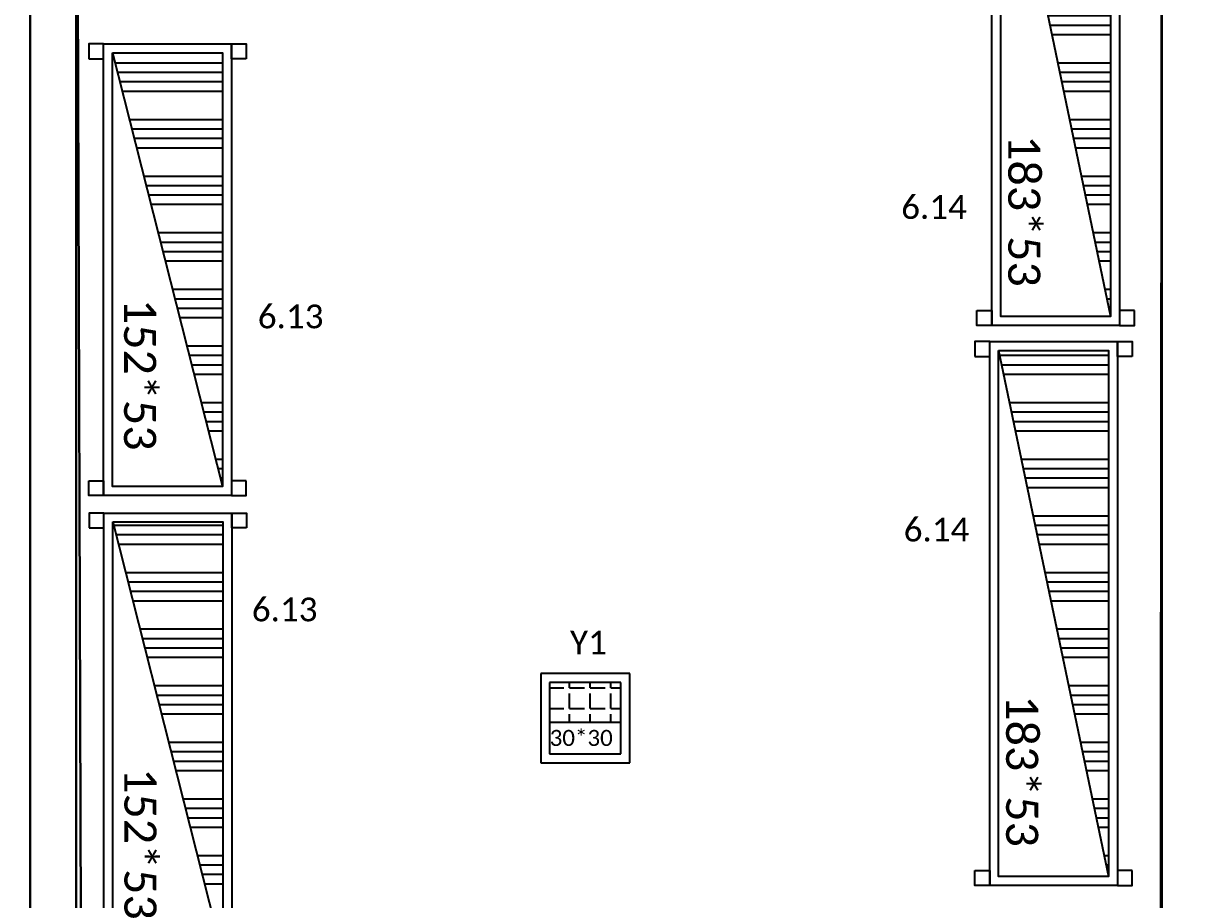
# Model space of a CAD drawing. Header units: millimetres. Extents: x -10496 to -5455, y -188 to 7293.
# Drawn here: x -6425.4 to -6032.2, y 5359 to 5653.9 of the extents above; entities that cross this region are included whole.
import ezdxf

# ---------------------------------------------------------------- set-up
doc = ezdxf.new("R2010")
doc.units = ezdxf.units.MM
for name, color, linetype, lineweight in [('00 TEFRİŞ', 252, 'Continuous', 13), ('GJC_duvar', 10, 'Continuous', 30), ('GJC_ölçüler', 253, 'Continuous', 5)]:
    doc.layers.add(name, color=color, linetype=linetype, lineweight=lineweight)
for name, color, linetype in [('GJC ALAN', 2, 'Continuous'), ('Kıtc-008 Rakam', 1, 'Continuous'), ('Kıtc-028 Yer Izgarası', 252, 'Continuous'), ('Kıtc-041 İstif Rafı', 7, 'Continuous')]:
    doc.layers.add(name, color=color, linetype=linetype)
doc.styles.get("Standard").update_dxf_attribs({"font": 'calibri.ttf', "height": 15})

# ---------------------------------------------------------------- blocks, each defined once
blk = doc.blocks.new('rölöveteyit')
at = {"layer": 'GJC_duvar'}
blk.add_lwpolyline([(33059.76, -26985.68), (33059.76, -25997.24)], dxfattribs=at)
blk = doc.blocks.new('A$C64477347')
at = {"layer": 'Kıtc-041 İstif Rafı'}
h = blk.add_hatch(dxfattribs=at)
h.set_pattern_fill('ANSI34', color=254, angle=45)
h.set_pattern_definition([(90, (8380.205, 5919.05), (-19.05, 4e-15), []), (90, (8383.38, 5922.225), (-19.05, 4e-15), []), (90, (8386.555, 5925.4), (-19.05, 4e-15), []), (90, (8389.73, 5928.575), (-19.05, 4e-15), [])])
h.paths.add_polyline_path([(149, 45), (3, 45), (3, 8)])
blk.add_line((3, 8), (149, 45), dxfattribs=at)
for points in [[(5, 53), (5, 48), (0, 48), (0, 53)], [(147, 53), (147, 48), (152, 48), (152, 53)], [(0, 5), (0, 48), (152, 48), (152, 5)], [(3, 8), (3, 45), (149, 45), (149, 8)], [(5, 0), (5, 5), (0, 5), (0, 0)], [(147, 0), (147, 5), (152, 5), (152, 0)]]:
    blk.add_lwpolyline(points, close=True, dxfattribs=at)
blk.add_text('152*53', height=10.8, dxfattribs=at).set_placement((85.81, 11.86))
blk = doc.blocks.new('A$C2BEB2EE3')
at = {"layer": 'Kıtc-041 İstif Rafı'}
h = blk.add_hatch(dxfattribs=at)
h.set_pattern_fill('ANSI34', color=254, angle=45)
h.set_pattern_definition([(90, (8380.205, 6035.05), (-19.05, 4e-15), []), (90, (8383.38, 6038.225), (-19.05, 4e-15), []), (90, (8386.555, 6041.4), (-19.05, 4e-15), []), (90, (8389.73, 6044.575), (-19.05, 4e-15), [])])
h.paths.add_polyline_path([(3, 45), (3, 8), (180, 45)])
blk.add_line((3, 8), (180, 45), dxfattribs=at)
for points in [[(5, 53), (5, 48), (0, 48), (0, 53)], [(178, 53), (178, 48), (183, 48), (183, 53)], [(0, 5), (0, 48), (183, 48), (183, 5)], [(3, 8), (3, 45), (180, 45), (180, 8)], [(5, 0), (5, 5), (0, 5), (0, 0)], [(178, 0), (178, 5), (183, 5), (183, 0)]]:
    blk.add_lwpolyline(points, close=True, dxfattribs=at)
blk.add_text('183*53', height=10.8, dxfattribs=at).set_placement((118.98, 10.52))
blk = doc.blocks.new('A$C1AAB3821')
at = {"layer": 'Kıtc-028 Yer Izgarası'}
for p, q in [((30, 30), (0, 30)), ((0, 30), (0, 0)), ((30, 0), (30, 30)), ((27, 27), (3, 27)), ((3, 27), (3, 3)), ((3, 25.24), (7.74, 25.24)), ((9.65, 25.24), (9.65, 27)), ((9.65, 25.24), (14.73, 25.24)), ((16.63, 25.24), (16.63, 27)), ((16.63, 25.24), (21.71, 25.24)), ((23.62, 25.24), (23.62, 27)), ((23.62, 25.24), (27, 25.24)), ((27, 3), (27, 27)), ((9.65, 18.25), (9.65, 23.33)), ((16.63, 18.25), (16.63, 23.33)), ((23.62, 18.25), (23.62, 23.33)), ((3, 18.25), (7.74, 18.25)), ((9.65, 18.25), (14.73, 18.25)), ((9.65, 13.5), (9.65, 16.35)), ((16.63, 18.25), (21.71, 18.25)), ((16.63, 13.5), (16.63, 16.35)), ((23.62, 18.25), (27, 18.25)), ((23.62, 13.5), (23.62, 16.35)), ((27, 13.5), (3, 13.5)), ((3, 13.5), (3, 3)), ((27, 3), (27, 13.5)), ((0, 0), (30, 0)), ((3, 3), (27, 3)), ((3, 3), (27, 3))]:
    blk.add_line(p, q, dxfattribs=at)
blk.add_text('30*30', height=5.4, dxfattribs=at).set_placement((3, 5.64))
blk = doc.blocks.new('new ytong')
at = {"layer": '00 TEFRİŞ', "color": 8}
blk.add_lwpolyline([(-17650.62, 5005.56), (-17650.62, 6012)], dxfattribs=at)
at = {"layer": 'GJC_duvar'}
for points in [[(-18031.54, 6105.94), (-18031.54, 5425.36)], [(-17936.52, 5440.3), (-18016.08, 5440.05), (-18016.08, 6101.4)]]:
    blk.add_lwpolyline(points, dxfattribs=at)
blk.add_lwpolyline([(-17650.62, 4985.56), (-17650.62, 6012), (-17630.62, 6012), (-17630.62, 4985.56)], close=True, dxfattribs=at)

msp = doc.modelspace()

# ---------------------------------------------------------------- linework, layer by layer
at = {"layer": 'GJC_duvar'}
msp.add_lwpolyline([(-6042.17, 4744.3), (-6042.17, 5750.73)], dxfattribs=at)

# ---------------------------------------------------------------- next in the draw order: block references
at = {"layer": 'GJC_ölçüler'}
msp.add_blockref('rölöveteyit', (-39101.92, 31729.97), dxfattribs=at)

# ---------------------------------------------------------------- next in the draw order: block references
at = {"layer": 'Kıtc-028 Yer Izgarası'}
msp.add_blockref('A$C1AAB3821', (-6251.26, 5405.11), dxfattribs=at)
at = {"layer": 'Kıtc-041 İstif Rafı', "rotation": 270}
for name, p in [('A$C2BEB2EE3', (-6104.42, 5735.26)), ('A$C64477347', (-6403.37, 5646.99)), ('A$C2BEB2EE3', (-6105.13, 5546.8)), ('A$C64477347', (-6403.26, 5489.12))]:
    msp.add_blockref(name, p, dxfattribs=at)

# ---------------------------------------------------------------- next in the draw order: texts
at = {"layer": 'Kıtc-008 Rakam', "color": 1}
for s, p in [('6.14', (-6129.93, 5588.09)), ('6.13', (-6346.49, 5551.27)), ('6.14', (-6129.08, 5479.56)), ('6.13', (-6348.5, 5452.68)), ('Y1', (-6241.4, 5441.53))]:
    msp.add_text(s, height=8, dxfattribs=at).set_placement(p)

# ---------------------------------------------------------------- next in the draw order: block references
at = {"layer": 'GJC_duvar', "color": 41, "true_color": 0xf4ee51}
msp.add_blockref('new ytong', (11608.46, -261.26), dxfattribs=at)

# ---------------------------------------------------------------- next in the draw order: linework, layer by layer
at = {"layer": 'GJC ALAN', "color": 40, "lineweight": 30, "true_color": 0xf8d731}
for points in [[(-6787.79, 5951.86), (-6787.85, 4969.39), (-6042.17, 4969.39), (-6042.17, 5732.73), (-6134.81, 5759.96), (-6139.09, 5745.4), (-6229.28, 5771.9), (-6225, 5786.46)], [(-6407.63, 5840.14), (-6405.53, 5178.79), (-6042.77, 5179.1), (-6042.17, 5732.73), (-6134.81, 5759.96), (-6139.09, 5745.4), (-6229.28, 5771.9), (-6225, 5786.46)]]:
    msp.add_lwpolyline(points, close=True, dxfattribs=at)

doc.saveas('drawing.dxf')
